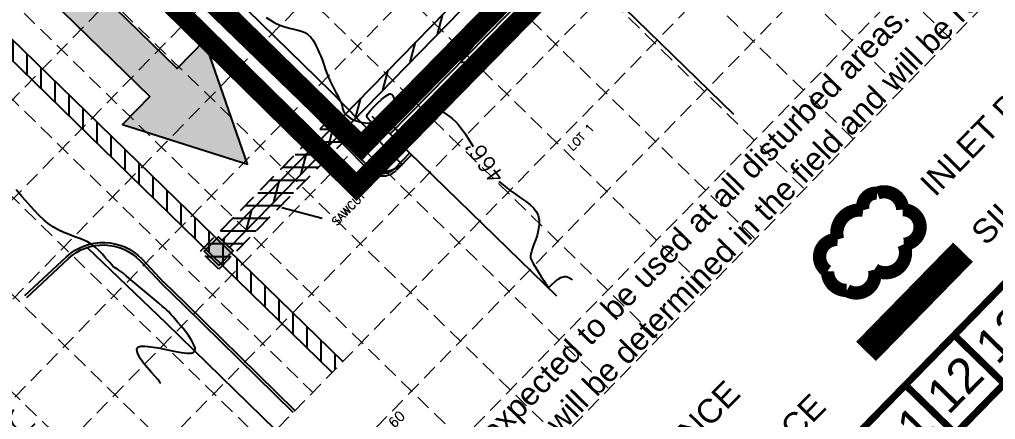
# Model space of a CAD drawing. Header units: feet. Extents: x -15 to 992, y 1644 to 2657.
# Drawn here: x 309.3 to 500.9, y 1765.1 to 1843.7 of the extents above; entities that cross this region are included whole.
import ezdxf
from ezdxf.enums import TextEntityAlignment as Align

# ---------------------------------------------------------------- set-up
doc = ezdxf.new("R2010")
doc.units = ezdxf.units.FT
doc.header["$LTSCALE"] = 30
doc.header["$MEASUREMENT"] = 0
for name, pattern in [('HIDDEN', [0.375, 0.25, -0.125]), ('HIDDEN2', [0.1875, 0.125, -0.0625]), ('x500106ebs$0$PHANTOM2', [1.25, 0.625, -0.125, 0.125, -0.125, 0.125, -0.125])]:
    doc.linetypes.add(name, pattern=pattern)
for name, color, linetype in [('BASE', 7, 'Continuous'), ('CONTOURS', 35, 'x500106ebs$0$PHANTOM2'), ('GRID', 254, 'HIDDEN'), ('LEGEND', 7, 'Continuous'), ('LIMITS OF DISTURBANCE', 1, 'Continuous'), ('NARROW', 7, 'Continuous'), ('SAWCUT', 3, 'HIDDEN2'), ('SILT FENCE', 200, 'Continuous'), ('STORM', 5, 'Continuous'), ('x500106ebs$0$ADJ-LINES', 251, 'x500106ebs$0$PHANTOM2'), ('x500106ebs$0$E-CURB', 251, 'Continuous'), ('x500106ebs$0$E-SIDEWALK', 251, 'Continuous'), ('x500106ebs$0$TEXT-EX', 251, 'Continuous'), ('x500106pbs$0$1-CURB-BACK', 1, 'Continuous'), ('x500106pbs$0$1-CURB-FACE', 1, 'Continuous'), ('x500106pbs$0$AREA-PAVEMENT', 30, 'Continuous'), ('x500106pbs$0$AREA-SIDEWALK', 190, 'Continuous'), ('x500106pst$0$HATCH-DWU', 251, 'Continuous'), ('x500106rut$0$R-STM', 251, 'Continuous')]:
    doc.layers.add(name, color=color, linetype=linetype)
doc.styles.add('L120', font='simplex.shx', dxfattribs={"height": 4.8})
doc.styles.add("L200'", font='ARIAL.TTF', dxfattribs={"height": 0.001969})
doc.styles.get("Standard").update_dxf_attribs({"font": 'ARIAL.TTF'})
doc.styles.add('x500106ebs$0$L80', font='simplex', dxfattribs={"height": 1.6})
doc.styles.add('x500106eto$0$L60', font='simplex', dxfattribs={"height": 1.8})

# ---------------------------------------------------------------- blocks, each defined once
blk = doc.blocks.new('North Arrow')
at = {"layer": 'NARROW'}
for p, q in [((32.43, 3.06), (32.43, 4.63)), ((0, 0), (22.36, 2)), ((28.77, -2.09), (34.02, 2.32)), ((36.18, 2.33), (30.46, 2.33)), ((36.16, 2.32), (31.04, -2.09)), ((39.1, 0.01), (59.96, 2.11)), ((0, 0), (22.33, -2.02)), ((31.2, -0.05), (21.66, -0.05)), ((21.66, -0.05), (21.66, -0.05)), ((57.45, -0.05), (33.41, -0.05)), ((59.83, -2.14), (39.04, -0.01)), ((57.69, -0.03), (57.77, -0.01)), ((57.77, -0.05), (57.69, -0.03)), ((28.77, -2.09), (34.95, -2.09)), ((32.43, -4.26), (32.43, -2.8))]:
    blk.add_line(p, q, dxfattribs=at)
blk.add_lwpolyline([(22.36, -2.03), (22.59, -1.93, 0.091577), (22.87, -1.44, 0.048306), (23.03, -0.75), (23.07, -0.01), (23.01, 0.82, 0.048306), (22.87, 1.42, 0.091577), (22.59, 1.91), (22.36, 2.01), (22.14, 1.91, 0.091577), (21.86, 1.42, 0.048306), (21.72, 0.82), (21.66, -0.01), (21.72, -0.83, 0.048306), (21.86, -1.44, 0.091577), (22.14, -1.93)], format="xyb", close=True, dxfattribs=at)
for points in [[(57.46, -0.03), (57.44, 0.08, -0.066818), (57.67, 0.47, -0.03073), (58.01, 0.84), (58.52, 1.29), (59.07, 1.7, -0.03073), (59.5, 1.95, -0.066818), (59.93, 2.1), (60.04, 2.06)], [(60.04, 2.06), (60.05, 1.95, -0.066818), (59.82, 1.56, -0.03073), (59.43, 1.14), (58.97, 0.74), (58.42, 0.33, -0.03073), (57.99, 0.08, -0.036692), (57.76, -0.02)], [(57.46, -0.04), (57.44, -0.15, 0.066818), (57.67, -0.54, 0.03073), (58.01, -0.9), (58.52, -1.36), (59.07, -1.77, 0.03073), (59.5, -2.02, 0.066818), (59.93, -2.17), (60.04, -2.13)], [(60.04, -2.13), (60.05, -2.01, 0.066818), (59.82, -1.63, 0.03073), (59.43, -1.2), (58.97, -0.8), (58.42, -0.4, 0.03073), (57.99, -0.15, 0.036692), (57.76, -0.05)]]:
    blk.add_lwpolyline(points, format="xyb", dxfattribs=at)
for centre, start, end in [((30.46, 3.86), 178.8769, 270), ((34.95, -3.62), 358.8769, 90)]:
    blk.add_arc(centre, 1.53, start, end, dxfattribs=at)
for points in [[(23.07, -0.05), (21.72, 0.82), (23.02, 0.75), (21.85, 1.42)], [(23.02, 0.75), (21.85, 1.42), (22.87, 1.44), (22.14, 1.91)], [(22.87, 1.44), (22.14, 1.91), (22.59, 1.91), (22.36, 2)], [(31.05, -2.09), (36.15, 2.36), (28.75, -2.06), (34.01, 2.36)], [(58.52, 1.3), (59.05, 0.81), (58.7, 1.42), (59.26, 0.99)], [(59.26, 1), (58.69, 1.42), (59.45, 1.15), (59, 1.65)], [(59.45, 1.15), (59, 1.65), (59.62, 1.34), (59.28, 1.82)], [(59.62, 1.34), (59.28, 1.82), (59.81, 1.55), (59.49, 1.95)], [(59.81, 1.55), (59.49, 1.95), (59.93, 1.73), (59.69, 2.04)], [(59.93, 1.73), (59.69, 2.04), (60.05, 1.94), (59.93, 2.1)], [(60.05, 1.94), (59.93, 2.1), (60.04, 2.06)], [(23.03, -0.76), (21.67, -0.05), (23.07, -0.05), (21.72, 0.82)], [(57.44, 0.08), (57.7, -0.01), (57.5, 0.21), (57.77, -0.01)], [(57.45, -0.04), (57.69, -0.02), (57.44, 0.08), (57.7, -0.01)], [(57.5, 0.21), (57.77, -0.01), (57.6, 0.39), (57.94, 0.06)], [(57.6, 0.39), (57.94, 0.06), (57.68, 0.5), (58.07, 0.13)], [(57.68, 0.5), (58.07, 0.13), (57.84, 0.66), (58.29, 0.26)], [(57.84, 0.66), (58.29, 0.26), (58.03, 0.86), (58.52, 0.41)], [(58.03, 0.86), (58.52, 0.41), (58.26, 1.07), (58.73, 0.57)], [(58.26, 1.07), (58.73, 0.57), (58.52, 1.3), (59.05, 0.81)], [(22.87, -1.44), (21.72, -0.87), (23.03, -0.76), (21.67, -0.05)], [(22.58, -1.93), (21.86, -1.45), (22.87, -1.44), (21.72, -0.87)], [(57.44, -0.14), (57.69, -0.02), (57.45, -0.04), (57.69, -0.02)], [(57.46, -0.19), (57.7, -0.03), (57.44, -0.14), (57.69, -0.02)], [(57.53, -0.33), (57.76, -0.05), (57.46, -0.19), (57.7, -0.03)], [(57.63, -0.48), (57.9, -0.1), (57.53, -0.33), (57.76, -0.05)], [(57.78, -0.66), (58.09, -0.2), (57.63, -0.48), (57.9, -0.1)], [(57.97, -0.87), (58.34, -0.35), (57.78, -0.66), (58.09, -0.2)], [(58.24, -1.11), (58.61, -0.54), (57.97, -0.87), (58.34, -0.35)], [(58.61, -1.43), (58.93, -0.77), (58.24, -1.11), (58.61, -0.54)], [(58.91, -1.64), (59.2, -1), (58.61, -1.43), (58.93, -0.77)], [(59.12, -1.79), (59.57, -1.36), (58.92, -1.65), (59.2, -1.01)], [(59.35, -1.93), (59.81, -1.62), (59.12, -1.79), (59.57, -1.36)], [(59.54, -1.32), (59.41, -1.18), (59.21, -1.01)], [(22.36, -2.01), (22.14, -1.93), (22.58, -1.93), (21.86, -1.45)], [(59.58, -2.05), (59.93, -1.79), (59.35, -1.93), (59.81, -1.62)], [(59.78, -2.13), (60.05, -2.01), (59.58, -2.05), (59.93, -1.79)], [(59.92, -2.17), (60.04, -2.13), (59.78, -2.13), (60.05, -2.01)]]:
    blk.add_solid(points, dxfattribs=at)
blk = doc.blocks.new('arrow')
blk.add_lwpolyline([(-67.01, -25.36), (-59.33, -25.42), (-59.57, -56.14), (-51.89, -56.2), (-51.65, -25.48), (-43.97, -25.54), (-55.3, -2.41), (-67.01, -25.36)], close=True)
at = {"color": 254}
for points in [[(-43.97, -25.54), (-67.01, -25.36), (-55.3, -2.41), (-67.01, -25.36)], [(-59.57, -56.14), (-51.89, -56.2), (-59.33, -25.42), (-51.65, -25.48)]]:
    blk.add_solid(points, dxfattribs=at)

msp = doc.modelspace()

# ---------------------------------------------------------------- hatches: boundary and pattern name
at = {"layer": 'STORM'}
h = msp.add_hatch(dxfattribs=at)
h.set_pattern_fill('ANSI31', color=5, scale=22, angle=45, style=0)
edge = h.paths.add_edge_path()
edge.add_line((370.64, 1774.33), (372.74, 1776.47))
edge.add_line((372.74, 1776.47), (277.1, 1869.8))
edge.add_arc((322.85, 1916.68), 65.5, 199.2991, 225.7018, ccw=False)
edge.add_line((261.03, 1895.03), (258.7, 1892.64))
edge.add_arc((322.85, 1916.68), 68.5, 200.5383, 225.7016)
edge.add_line((275.01, 1867.65), (370.64, 1774.33))
msp.add_hatch(color=5, dxfattribs=at).paths.add_polyline_path([(345.52, 1798.15), (348.31, 1801.01), (351.18, 1798.22), (348.38, 1795.35)])
at = {"layer": 'x500106pst$0$HATCH-DWU'}
h = msp.add_hatch(dxfattribs=at)
h.set_pattern_fill('ANSI31', color=5, scale=30, angle=30, style=0)
h.set_pattern_definition([(75, (349.028, 1798.9143), (-3.622222, 0.970571), [])])
h.paths.add_polyline_path([(350.46, 1798.91), (349.03, 1800.31), (409.15, 1861.92), (411.33, 1863.98), (512.6, 1967.76), (514.78, 1969.82), (719.41, 2179.52), (720.49, 2178.48), (515.86, 1968.77), (513.85, 1966.54), (412.59, 1862.76), (410.58, 1860.53)])

# ---------------------------------------------------------------- linework, layer by layer
at = {"layer": 'BASE', "const_width": 1.37}
for points in [[(378.02, 1644.54), (991.26, 2272.6), (598.72, 2655.88), (-14.53, 2027.81)], [(377.77, 1663.91), (971.91, 2272.38), (598.96, 2636.5), (4.95, 2028.16)]]:
    msp.add_lwpolyline(points, close=True, dxfattribs=at)
for points in [[(502.58, 1772.11), (492.77, 1781.69)], [(493, 1762.3), (483.18, 1771.88)]]:
    msp.add_lwpolyline(points, dxfattribs=at)
at = {"layer": 'CONTOURS', "lineweight": -3}
for p, q in [((403.34, 1845.18, 467), (402.04, 1843.35, 467)), ((357.71, 1844.12, 466), (358.53, 1843.56, 466)), ((358.53, 1843.56, 466), (359.4, 1843.06, 466)), ((402.04, 1843.35, 467), (400.73, 1841.58, 467)), ((359.4, 1843.06, 466), (360.38, 1842.59, 466)), ((360.38, 1842.59, 466), (361.33, 1842.25, 466)), ((361.33, 1842.25, 466), (362.25, 1842, 466)), ((362.25, 1842, 466), (363.11, 1841.79, 466)), ((363.11, 1841.79, 466), (363.92, 1841.6, 466)), ((363.92, 1841.6, 466), (364.65, 1841.39, 466)), ((364.65, 1841.39, 466), (365.3, 1841.12, 466)), ((400.73, 1841.58, 467), (399.46, 1839.94, 467)), ((365.3, 1841.12, 466), (365.87, 1840.76, 466)), ((365.87, 1840.76, 466), (366.46, 1840.22, 466)), ((366.46, 1840.22, 466), (366.88, 1839.7, 466)), ((366.88, 1839.7, 466), (367.19, 1839.17, 466)), ((399.46, 1839.94, 467), (398.3, 1838.46, 467)), ((367.19, 1839.17, 466), (367.46, 1838.58, 466)), ((367.46, 1838.58, 466), (367.75, 1837.92, 466)), ((367.75, 1837.92, 466), (368.1, 1837.15, 466)), ((398.3, 1838.46, 467), (397.3, 1837.22, 467)), ((368.1, 1837.15, 466), (368.42, 1836.47, 466)), ((368.42, 1836.47, 466), (368.66, 1835.85, 466)), ((368.66, 1835.85, 466), (368.87, 1835.25, 466)), ((396.09, 1835.71, 467), (395.9, 1835.46, 467)), ((396.52, 1836.25, 467), (396.09, 1835.71, 467)), ((397.3, 1837.22, 467), (396.52, 1836.25, 467)), ((368.87, 1835.25, 466), (369.07, 1834.65, 466)), ((369.07, 1834.65, 466), (369.29, 1834.01, 466)), ((369.29, 1834.01, 466), (369.54, 1833.3, 466)), ((395.9, 1835.46, 467), (395.85, 1835.38, 467)), ((395.85, 1835.38, 467), (395.85, 1835.36, 467)), ((395.85, 1835.36, 467), (395.88, 1835.33, 467)), ((395.88, 1835.33, 467), (395.97, 1835.3, 467)), ((395.97, 1835.3, 467), (396.17, 1835.32, 467)), ((396.17, 1835.32, 467), (396.49, 1835.38, 467)), ((396.49, 1835.38, 467), (396.81, 1835.32, 467)), ((396.81, 1835.32, 467), (396.89, 1835.08, 467)), ((396.89, 1835.08, 467), (396.85, 1834.78, 467)), ((396.85, 1834.78, 467), (396.88, 1834.45, 467)), ((396.88, 1834.45, 467), (397.07, 1834.17, 467)), ((397.07, 1834.17, 467), (397.36, 1833.86, 467)), ((397.36, 1833.86, 467), (397.67, 1833.56, 467)), ((369.54, 1833.3, 466), (369.87, 1832.5, 466)), ((369.87, 1832.5, 466), (370.22, 1831.72, 466)), ((370.22, 1831.72, 466), (370.6, 1830.92, 466)), ((397.67, 1833.56, 467), (397.9, 1833.33, 467)), ((370.6, 1830.92, 466), (370.99, 1830.14, 466)), ((370.99, 1830.14, 466), (371.37, 1829.38, 466)), ((371.37, 1829.38, 466), (371.73, 1828.68, 466)), ((371.73, 1828.68, 466), (372.04, 1828.07, 466)), ((372.04, 1828.07, 466), (372.29, 1827.56, 466)), ((379.53, 1827.23, 466), (380.33, 1827.96, 466)), ((380.33, 1827.96, 466), (381.08, 1828.57, 466)), ((381.08, 1828.57, 466), (381.59, 1828.91, 466)), ((381.59, 1828.91, 466), (381.89, 1829.06, 466)), ((381.89, 1829.06, 466), (382.04, 1829.09, 466)), ((382.04, 1829.09, 466), (382.11, 1829.08, 466)), ((382.11, 1829.08, 466), (382.18, 1829.06, 466)), ((382.18, 1829.06, 466), (382.31, 1828.99, 466)), ((382.31, 1828.99, 466), (382.47, 1828.84, 466)), ((382.47, 1828.84, 466), (382.65, 1828.54, 466)), ((382.65, 1828.54, 466), (382.82, 1828.06, 466)), ((382.82, 1828.06, 466), (382.94, 1827.48, 466)), ((372.29, 1827.56, 466), (372.46, 1827.18, 466)), ((372.46, 1827.18, 466), (372.6, 1826.74, 466)), ((372.6, 1826.74, 466), (372.67, 1826.36, 466)), ((372.67, 1826.36, 466), (372.73, 1826.02, 466)), ((372.73, 1826.02, 466), (372.84, 1825.68, 466)), ((378.09, 1825.76, 466), (378.75, 1826.47, 466)), ((378.75, 1826.47, 466), (379.53, 1827.23, 466)), ((382.94, 1827.48, 466), (383.03, 1826.85, 466)), ((383.03, 1826.85, 466), (383.11, 1826.19, 466)), ((383.11, 1826.19, 466), (383.09, 1825.53, 466)), ((388.84, 1825.47, 466), (389.05, 1826.29, 466)), ((389.05, 1826.29, 466), (389.16, 1826.78, 466)), ((389.16, 1826.78, 466), (389.22, 1827.01, 466)), ((389.22, 1827.01, 466), (389.24, 1827.08, 466)), ((389.24, 1827.08, 466), (389.25, 1827.09, 466)), ((389.25, 1827.09, 466), (389.27, 1827.1, 466)), ((389.27, 1827.1, 466), (389.31, 1827.1, 466)), ((389.31, 1827.1, 466), (389.39, 1827.07, 466)), ((389.39, 1827.07, 466), (389.5, 1827.03, 466)), ((389.5, 1827.03, 466), (389.64, 1827.01, 466)), ((389.64, 1827.01, 466), (389.87, 1826.96, 466)), ((389.87, 1826.96, 466), (390.13, 1826.88, 466)), ((390.13, 1826.88, 466), (390.39, 1826.75, 466)), ((390.39, 1826.75, 466), (390.88, 1826.48, 466)), ((390.88, 1826.48, 466), (391.56, 1826.09, 466)), ((391.56, 1826.09, 466), (392.37, 1825.58, 466)), ((372.84, 1825.68, 466), (373.06, 1825.31, 466)), ((373.06, 1825.31, 466), (373.39, 1824.95, 466)), ((373.39, 1824.95, 466), (373.76, 1824.62, 466)), ((373.76, 1824.62, 466), (374.2, 1824.33, 466)), ((374.2, 1824.33, 466), (374.72, 1824.06, 466)), ((374.72, 1824.06, 466), (375.33, 1823.81, 466)), ((377.43, 1824.84, 466), (377.62, 1825.18, 466)), ((377.54, 1824.43, 466), (377.43, 1824.84, 466)), ((377.86, 1824.04, 466), (377.54, 1824.43, 466)), ((377.62, 1825.18, 466), (378.09, 1825.76, 466)), ((378.12, 1823.77, 466), (377.86, 1824.04, 466)), ((382.73, 1824.27, 466), (382.57, 1823.67, 466)), ((382.93, 1824.89, 466), (382.73, 1824.27, 466)), ((383.09, 1825.53, 466), (382.93, 1824.89, 466)), ((388.24, 1823.51, 466), (388.57, 1824.5, 466)), ((388.57, 1824.5, 466), (388.84, 1825.47, 466)), ((392.37, 1825.58, 466), (393.24, 1824.98, 466)), ((393.24, 1824.98, 466), (394.12, 1824.3, 466)), ((394.12, 1824.3, 466), (394.95, 1823.56, 466)), ((375.33, 1823.81, 466), (375.91, 1823.62, 466)), ((375.91, 1823.62, 466), (376.53, 1823.47, 466)), ((376.53, 1823.47, 466), (377.12, 1823.37, 466)), ((377.12, 1823.37, 466), (377.63, 1823.33, 466)), ((377.63, 1823.33, 466), (377.96, 1823.34, 466)), ((377.96, 1823.34, 466), (378.13, 1823.38, 466)), ((378.23, 1823.59, 466), (378.12, 1823.77, 466)), ((378.13, 1823.38, 466), (378.2, 1823.42, 466)), ((378.2, 1823.42, 466), (378.22, 1823.45, 466)), ((378.22, 1823.45, 466), (378.24, 1823.49, 466)), ((378.24, 1823.49, 466), (378.23, 1823.59, 466)), ((382.57, 1823.67, 466), (382.53, 1823.22, 466)), ((382.53, 1823.22, 466), (382.59, 1822.89, 466)), ((382.59, 1822.89, 466), (382.68, 1822.68, 466)), ((382.68, 1822.68, 466), (382.75, 1822.58, 466)), ((382.75, 1822.58, 466), (382.81, 1822.5, 466)), ((382.81, 1822.5, 466), (382.96, 1822.33, 466)), ((382.96, 1822.33, 466), (383.23, 1822.09, 466)), ((383.23, 1822.09, 466), (383.66, 1821.8, 466)), ((387.52, 1822, 466), (387.86, 1822.6, 466)), ((387.86, 1822.6, 466), (388.24, 1823.51, 466)), ((394.95, 1823.56, 466), (395.47, 1822.98, 466)), ((395.47, 1822.98, 466), (396.05, 1822.23, 466)), ((396.05, 1822.23, 466), (396.66, 1821.33, 466)), ((383.66, 1821.8, 466), (384.29, 1821.51, 466)), ((384.29, 1821.51, 466), (384.98, 1821.31, 466)), ((384.98, 1821.31, 466), (385.68, 1821.22, 466)), ((385.68, 1821.22, 466), (386.23, 1821.24, 466)), ((386.23, 1821.24, 466), (386.61, 1821.31, 466)), ((386.61, 1821.31, 466), (386.85, 1821.4, 466)), ((386.85, 1821.4, 466), (386.96, 1821.45, 466)), ((386.96, 1821.45, 466), (387.06, 1821.51, 466)), ((387.06, 1821.51, 466), (387.25, 1821.67, 466)), ((387.25, 1821.67, 466), (387.52, 1822, 466)), ((396.66, 1821.33, 466), (397.32, 1820.33, 466)), ((397.32, 1820.33, 466), (398.02, 1819.25, 466)), ((398.02, 1819.25, 466), (398.35, 1818.74, 466)), ((403.44, 1811.91, 466), (403.59, 1811.75, 466)), ((403.59, 1811.75, 466), (404.59, 1810.89, 466)), ((404.59, 1810.89, 466), (405.62, 1810.11, 466)), ((309.82, 1808.86, 466), (308.64, 1810.25, 466)), ((310.97, 1807.53, 466), (309.82, 1808.86, 466)), ((405.62, 1810.11, 466), (406.65, 1809.37, 466)), ((406.65, 1809.37, 466), (407.65, 1808.68, 466)), ((407.65, 1808.68, 466), (408.58, 1808, 466)), ((312.08, 1806.3, 466), (310.97, 1807.53, 466)), ((408.58, 1808, 466), (409.42, 1807.34, 466)), ((409.42, 1807.34, 466), (410.14, 1806.67, 466)), ((313.12, 1805.21, 466), (312.08, 1806.3, 466)), ((314.06, 1804.3, 466), (313.12, 1805.21, 466)), ((410.14, 1806.67, 466), (410.69, 1805.99, 466)), ((410.69, 1805.99, 466), (411.06, 1805.26, 466)), ((411.06, 1805.26, 466), (411.27, 1804.29, 466)), ((314.87, 1803.62, 466), (314.06, 1804.3, 466)), ((315.92, 1802.88, 466), (314.87, 1803.62, 466)), ((411.27, 1803.27, 466), (411.11, 1802.24, 466)), ((411.27, 1804.29, 466), (411.27, 1803.27, 466)), ((316.96, 1802.29, 466), (315.92, 1802.88, 466)), ((317.99, 1801.82, 466), (316.96, 1802.29, 466)), ((318.99, 1801.42, 466), (317.99, 1801.82, 466)), ((319.96, 1801.07, 466), (318.99, 1801.42, 466)), ((320.89, 1800.74, 466), (319.96, 1801.07, 466)), ((410.86, 1801.26, 466), (410.56, 1800.35, 466)), ((411.11, 1802.24, 466), (410.86, 1801.26, 466)), ((321.77, 1800.39, 466), (320.89, 1800.74, 466)), ((322.59, 1800, 466), (321.77, 1800.39, 466)), ((323.34, 1799.54, 466), (322.59, 1800, 466)), ((324.12, 1798.94, 466), (323.34, 1799.54, 466)), ((410.26, 1799.57, 466), (410.03, 1798.95, 466)), ((410.56, 1800.35, 466), (410.26, 1799.57, 466)), ((324.83, 1798.29, 466), (324.12, 1798.94, 466)), ((325.47, 1797.64, 466), (324.83, 1798.29, 466)), ((326.04, 1797.01, 466), (325.47, 1797.64, 466)), ((409.65, 1797.66, 466), (409.57, 1797.28, 466)), ((409.57, 1797.28, 466), (409.6, 1796.82, 466)), ((409.78, 1798.05, 466), (409.65, 1797.66, 466)), ((409.9, 1798.55, 466), (409.78, 1798.05, 466)), ((410.03, 1798.95, 466), (409.9, 1798.55, 466)), ((326.55, 1796.43, 466), (326.04, 1797.01, 466)), ((326.98, 1795.92, 466), (326.55, 1796.43, 466)), ((327.33, 1795.52, 466), (326.98, 1795.92, 466)), ((327.6, 1795.24, 466), (327.33, 1795.52, 466)), ((409.6, 1796.82, 466), (409.76, 1796.39, 466)), ((409.76, 1796.39, 466), (410.12, 1795.73, 466)), ((410.12, 1795.73, 466), (410.6, 1794.91, 466)), ((327.94, 1794.98, 466), (327.6, 1795.24, 466)), ((328.23, 1794.79, 466), (327.94, 1794.98, 466)), ((328.5, 1794.62, 466), (328.23, 1794.79, 466)), ((328.79, 1794.44, 466), (328.5, 1794.62, 466)), ((329.14, 1794.19, 466), (328.79, 1794.44, 466)), ((329.52, 1793.89, 466), (329.14, 1794.19, 466)), ((330.21, 1793.32, 466), (329.52, 1793.89, 466)), ((410.6, 1794.91, 466), (411.15, 1794.03, 466)), ((411.15, 1794.03, 466), (411.69, 1793.17, 466)), ((331.15, 1792.54, 466), (330.21, 1793.32, 466)), ((332.24, 1791.64, 466), (331.15, 1792.54, 466)), ((333.41, 1790.66, 466), (332.24, 1791.64, 466)), ((411.69, 1793.17, 466), (412.18, 1792.42, 466)), ((412.18, 1792.42, 466), (412.53, 1791.87, 466)), ((412.53, 1791.87, 466), (412.7, 1791.61, 466)), ((412.7, 1791.61, 466), (412.84, 1791.37, 466)), ((413.39, 1791.25, 466), (413.78, 1791.65, 466)), ((413.78, 1791.65, 466), (414.33, 1792.17, 466)), ((414.33, 1792.17, 466), (414.99, 1792.67, 466)), ((414.99, 1792.67, 466), (415.55, 1793, 466)), ((415.55, 1793, 466), (415.98, 1793.14, 466)), ((415.98, 1793.14, 466), (416.26, 1793.19, 466)), ((416.26, 1793.19, 466), (416.4, 1793.19, 466)), ((416.4, 1793.19, 466), (416.52, 1793.18, 466)), ((416.52, 1793.18, 466), (416.75, 1793.13, 466)), ((416.75, 1793.13, 466), (417.09, 1792.99, 466)), ((417.09, 1792.99, 466), (417.55, 1792.7, 466)), ((417.55, 1792.7, 466), (417.76, 1792.53, 466)), ((334.59, 1789.67, 466), (333.41, 1790.66, 466)), ((335.69, 1788.74, 466), (334.59, 1789.67, 466)), ((412.84, 1791.37, 466), (412.95, 1791.17, 466)), ((412.95, 1791.17, 466), (413.02, 1791.08, 466)), ((413.02, 1791.08, 466), (413.12, 1791.06, 466)), ((413.12, 1791.06, 466), (413.23, 1791.08, 466)), ((413.23, 1791.08, 466), (413.39, 1791.25, 466)), ((336.64, 1787.94, 466), (335.69, 1788.74, 466)), ((337.36, 1787.32, 466), (336.64, 1787.94, 466)), ((337.77, 1786.96, 466), (337.36, 1787.32, 466)), ((338.17, 1786.58, 466), (337.77, 1786.96, 466)), ((338.49, 1786.28, 466), (338.17, 1786.58, 466)), ((338.77, 1786, 466), (338.49, 1786.28, 466)), ((339.06, 1785.67, 466), (338.77, 1786, 466)), ((339.4, 1785.25, 466), (339.06, 1785.67, 466)), ((339.74, 1784.85, 466), (339.4, 1785.25, 466)), ((340.29, 1784.22, 466), (339.74, 1784.85, 466)), ((340.98, 1783.44, 466), (340.29, 1784.22, 466)), ((341.72, 1782.55, 466), (340.98, 1783.44, 466)), ((342.44, 1781.61, 466), (341.72, 1782.55, 466)), ((343.06, 1780.67, 466), (342.44, 1781.61, 466)), ((343.52, 1779.79, 466), (343.06, 1780.67, 466)), ((332.32, 1778.84, 466), (332.38, 1779.07, 466)), ((332.34, 1778.45, 466), (332.32, 1778.84, 466)), ((332.53, 1777.86, 466), (332.34, 1778.45, 466)), ((332.38, 1779.07, 466), (332.43, 1779.17, 466)), ((332.43, 1779.17, 466), (332.5, 1779.25, 466)), ((332.5, 1779.25, 466), (332.68, 1779.39, 466)), ((332.68, 1779.39, 466), (333.09, 1779.51, 466)), ((333.09, 1779.51, 466), (333.85, 1779.53, 466)), ((333.85, 1779.53, 466), (335.08, 1779.4, 466)), ((335.08, 1779.4, 466), (336.5, 1779.14, 466)), ((336.5, 1779.14, 466), (338.03, 1778.82, 466)), ((338.03, 1778.82, 466), (339.56, 1778.5, 466)), ((339.56, 1778.5, 466), (340.99, 1778.24, 466)), ((340.99, 1778.24, 466), (342.21, 1778.1, 466)), ((342.21, 1778.1, 466), (342.97, 1778.12, 466)), ((342.97, 1778.12, 466), (343.38, 1778.23, 466)), ((343.38, 1778.23, 466), (343.57, 1778.36, 466)), ((343.72, 1779.17, 466), (343.52, 1779.79, 466)), ((343.57, 1778.36, 466), (343.63, 1778.44, 466)), ((343.63, 1778.44, 466), (343.68, 1778.54, 466)), ((343.68, 1778.54, 466), (343.74, 1778.77, 466)), ((343.74, 1778.77, 466), (343.72, 1779.17, 466)), ((333, 1777.03, 466), (332.53, 1777.86, 466)), ((333.64, 1776.15, 466), (333, 1777.03, 466)), ((334.38, 1775.24, 466), (333.64, 1776.15, 466)), ((335.16, 1774.35, 466), (334.38, 1775.24, 466)), ((335.9, 1773.52, 466), (335.16, 1774.35, 466)), ((336.42, 1772.92, 466), (335.9, 1773.52, 466)), ((336.74, 1772.53, 466), (336.42, 1772.92, 466)), ((336.91, 1772.29, 466), (336.74, 1772.53, 466)), ((336.99, 1772.19, 466), (336.91, 1772.29, 466))]:
    msp.add_line(p, q, dxfattribs=at)
at = {"layer": 'GRID', "color": 252, "linetype": 'HIDDEN', "lineweight": 0, "ltscale": 0.4}
for p, q in [((260.02, 1778.91), (854.1, 2387.35)), ((269.83, 1769.33), (863.91, 2377.77)), ((279.65, 1759.75), (873.73, 2368.19)), ((289.46, 1750.17), (883.54, 2358.61)), ((299.28, 1740.59), (893.35, 2349.03)), ((309.35, 1731.18), (903.42, 2339.62)), ((319.16, 1721.6), (913.24, 2330.04)), ((328.97, 1712.02), (923.05, 2320.46)), ((338.79, 1702.44), (932.87, 2310.88)), ((348.6, 1692.85), (942.68, 2301.29)), ((148.6, 2175.25), (492.11, 1839.84)), ((139.02, 2165.43), (482.53, 1830.02)), ((129.43, 2155.62), (472.95, 1820.21)), ((119.73, 2145.86), (463.34, 1810.36)), ((110.14, 2136.05), (453.76, 1800.55)), ((100.56, 2126.24), (444.17, 1790.74)), ((90.98, 2116.42), (434.59, 1780.92)), ((81.4, 2106.61), (425.01, 1771.11)), ((71.82, 2096.8), (415.43, 1761.3)), ((62.24, 2086.98), (405.85, 1751.48)), ((52.65, 2077.17), (366.82, 1770.41)), ((43.07, 2067.36), (386.68, 1731.86)), ((33.49, 2057.54), (377.1, 1722.04)), ((23.91, 2047.73), (367.52, 1712.23))]:
    msp.add_line(p, q, dxfattribs=at)
at = {"layer": 'LEGEND', "color": 170, "ltscale": 100, "const_width": 2.6}
msp.add_lwpolyline([(469.88, 1800.47, 0.520567), (469.88, 1800.47, 0.765195), (467.89, 1794.2, 0.417879), (471.67, 1790.45, 0.6649), (477.1, 1794.54, 0.744833), (482.86, 1799.52, 0.975642), (482.66, 1806.31, 0.520567), (477.64, 1809.57, 0.520567), (474.9, 1806.22, 0.540264), (469.88, 1800.47)], format="xyb", close=True, dxfattribs=at)
at = {"layer": 'LEGEND', "color": 200, "const_width": 5.43}
msp.add_lwpolyline([(475.45, 1778.47), (494.49, 1797.97)], dxfattribs=at)
at = {"layer": 'LIMITS OF DISTURBANCE', "linetype": 'HIDDEN', "ltscale": 3, "const_width": 4}
msp.add_lwpolyline([(99.88, 2101.04), (546.25, 2554.89), (555.13, 2546.71), (591.98, 2571.48), (859.16, 2305.03), (375.43, 1810.86), (93.6, 2088.41), (90.24, 2091.35)], close=True, dxfattribs=at)
at = {"layer": 'SAWCUT', "color": 7}
for p, q in [((344.81, 1798.14), (370.52, 1824.48)), ((374.1, 1820.99), (348.39, 1794.65)), ((348.39, 1794.65), (344.81, 1798.14))]:
    msp.add_line(p, q, dxfattribs=at)
at = {"layer": 'SAWCUT'}
msp.add_line((370.52, 1824.48), (374.1, 1820.99), dxfattribs=at)
at = {"layer": 'SAWCUT', "color": 7, "linetype": 'Continuous'}
for p, q in [((368.24, 1822.15), (372.91, 1822.15)), ((365.8, 1819.65), (372.79, 1819.65)), ((363.36, 1817.15), (370.35, 1817.15)), ((360.92, 1814.65), (367.91, 1814.65)), ((358.48, 1812.15), (365.47, 1812.15)), ((356.04, 1809.65), (363.03, 1809.65)), ((353.6, 1807.15), (360.59, 1807.15)), ((351.16, 1804.65), (358.15, 1804.65)), ((348.72, 1802.15), (355.71, 1802.15)), ((346.28, 1799.65), (353.27, 1799.65)), ((345.83, 1797.15), (350.83, 1797.15))]:
    msp.add_line(p, q, dxfattribs=at)
at = {"layer": 'SILT FENCE', "linetype": 'Continuous', "const_width": 4}
msp.add_lwpolyline([(377.67, 1820.07), (853.05, 2304.83), (836.84, 2320.68)], dxfattribs=at)
msp.add_lwpolyline([(377.81, 1817.34), (281.24, 1912.06, 0.027633), (277.12, 1915.84)], format="xyb", dxfattribs=at)
at = {"layer": 'STORM', "linetype": 'Continuous'}
for p, q in [((349.03, 1800.31), (409.15, 1861.92)), ((350.46, 1798.91), (410.58, 1860.53))]:
    msp.add_line(p, q, dxfattribs=at)
at = {"layer": 'STORM', "color": 5}
for points in [[(370.64, 1774.33), (275.01, 1867.65, -0.256353), (255.8, 1930.7)], [(258.73, 1930.08, 0.256353), (277.1, 1869.8), (372.74, 1776.47)]]:
    msp.add_lwpolyline(points, format="xyb", dxfattribs=at)
msp.add_lwpolyline([(345.52, 1798.15), (348.31, 1801.01), (351.18, 1798.22), (348.38, 1795.35)], close=True, dxfattribs=at)
at = {"layer": 'x500106ebs$0$ADJ-LINES', "color": 252, "linetype": 'Continuous'}
for p, q in [((882.58, 2331.03), (382.01, 1821.22)), ((851.33, 2304.78), (381.27, 1826.17)), ((449.51, 1825.06), (416.92, 1856.78)), ((378.43, 1824.71), (414.67, 1789.36))]:
    msp.add_line(p, q, dxfattribs=at)
at = {"layer": 'x500106ebs$0$E-CURB'}
for p, q in [((366.9, 1825.97), (377.27, 1815.36)), ((385.85, 1817.43), (382.87, 1814.35)), ((341.57, 1787.5), (337.18, 1791.76)), ((341.92, 1787.86), (337.53, 1792.12)), ((363.35, 1766.85), (341.92, 1787.86)), ((363, 1766.49), (341.57, 1787.5))]:
    msp.add_line(p, q, dxfattribs=at)
for points in [[(310.33, 1789.45), (318.52, 1797.07, -0.412558), (333.32, 1796.59), (337.55, 1792.1)], [(310.68, 1789.08), (318.86, 1796.71, -0.412558), (332.96, 1796.25), (337.18, 1791.76)]]:
    msp.add_lwpolyline(points, format="xyb", dxfattribs=at)
msp.add_arc((380.47, 1817.09), 3.64, 208.32, 311.161, dxfattribs=at)
at = {"layer": 'x500106ebs$0$E-SIDEWALK'}
for p, q in [((366.55, 1825.62), (376.91, 1815.01)), ((386.21, 1817.08), (383.23, 1814)), ((338.14, 1783.93), (322.56, 1798.89)), ((359.57, 1762.99), (338.14, 1783.93))]:
    msp.add_line(p, q, dxfattribs=at)
msp.add_arc((380.47, 1817.09), 4.14, 208.32, 311.161, dxfattribs=at)
at = {"layer": 'x500106pbs$0$1-CURB-BACK', "color": 7, "linetype": 'Continuous'}
msp.add_line((366.9, 1825.97), (336.06, 1856.3), dxfattribs=at)
at = {"layer": 'x500106pbs$0$1-CURB-FACE', "color": 7, "linetype": 'Continuous'}
msp.add_line((335.49, 1855.75), (366.55, 1825.62), dxfattribs=at)
at = {"layer": 'x500106pbs$0$AREA-PAVEMENT', "color": 7, "linetype": 'Continuous'}
msp.add_line((336.06, 1856.3), (366.9, 1825.97), dxfattribs=at)
at = {"layer": 'x500106pbs$0$AREA-SIDEWALK', "color": 7}
for p, q in [((370.44, 1829.5), (261.45, 1936.11)), ((263.69, 1926.92), (366.9, 1825.97)), ((384.4, 1815.21), (370.44, 1829.5)), ((366.9, 1825.97), (377.27, 1815.36)), ((382.87, 1814.35), (384.4, 1815.21))]:
    msp.add_line(p, q, dxfattribs=at)
msp.add_arc((380.78, 1818.79), 4.91, 224.3375, 295.1434, dxfattribs=at)
at = {"layer": 'x500106rut$0$R-STM', "color": 7, "linetype": 'Continuous'}
msp.add_line((368.67, 1804.6), (360.78, 1806.7), dxfattribs=at)

# ---------------------------------------------------------------- block references
at = {"linetype": 'Continuous', "rotation": 226.2017390503316}
msp.add_blockref('arrow', (317.49, 1773.68), dxfattribs=at)
at = {"layer": 'BASE', "xscale": 1.371562499999903, "yscale": 1.371562499999904, "zscale": 1.371562499999928, "rotation": 315.684244325503}
msp.add_blockref('North Arrow', (276.05, 1790.86), dxfattribs=at)

# ---------------------------------------------------------------- texts
at = {"color": 7, "style": 'L120'}
msp.add_text('60', height=1.92, rotation=45.746, dxfattribs=at).set_placement((382.83, 1763.27))
at = {"layer": 'BASE', "color": 7, "style": "L200'"}
for s, height, p in [('Location of concrete washout will be determined in the field and will be reflected on this Site Map. Locate utilities and verify location of silt fence prior to installation.', 4.44983, (357.6, 1702.88)), ('Stabilization practices are expected to be used at all disturbed areas.', 4.4498, (351.8, 1708.15))]:
    msp.add_text(s, height=height, rotation=45.6842, dxfattribs=at).set_placement(p)
at = {"layer": 'BASE'}
for s, p in [('13', (502.46, 1781.81)), ('12', (492.88, 1772)), ('11', (483.3, 1762.18))]:
    msp.add_text(s, height=6.858, rotation=45.6842, dxfattribs=at).set_placement(p, align=Align.MIDDLE_CENTER)
at = {"layer": 'CONTOURS', "style": 'x500106eto$0$L60'}
msp.add_text("466'", height=3.2, rotation=125.2973, dxfattribs=at).set_placement((404.71, 1812.77, 466))
at = {"layer": 'LEGEND', "style": "L200'"}
for s, height, p in [('INLET PROTECTION', 4.6769, (488.98, 1808.65)), ('SILT FENCE', 4.677, (499.01, 1799.06)), ('LIMITS OF DISTURBANCE', 4.6769, (394.79, 1712.23)), ('CONSTRUCTION ENTRANCE', 4.6769, (404.78, 1702.61))]:
    msp.add_text(s, height=height, rotation=45.6842, dxfattribs=at).set_placement(p)
at = {"layer": 'x500106ebs$0$TEXT-EX', "color": 252, "insert": (418.9, 1821.13), "char_height": 1.6, "width": 17.084, "attachment_point": 2, "rotation": 45.4987, "style": 'x500106ebs$0$L80'}
msp.add_mtext('LOT 1', dxfattribs=at)
at = {"layer": 'x500106ebs$0$TEXT-EX', "color": 7, "insert": (373.29, 1807.13), "char_height": 1.6, "width": 64.3717, "attachment_point": 2, "rotation": 45.5716, "style": 'x500106ebs$0$L80'}
msp.add_mtext('SAWCUT', dxfattribs=at)

doc.saveas('drawing.dxf')
